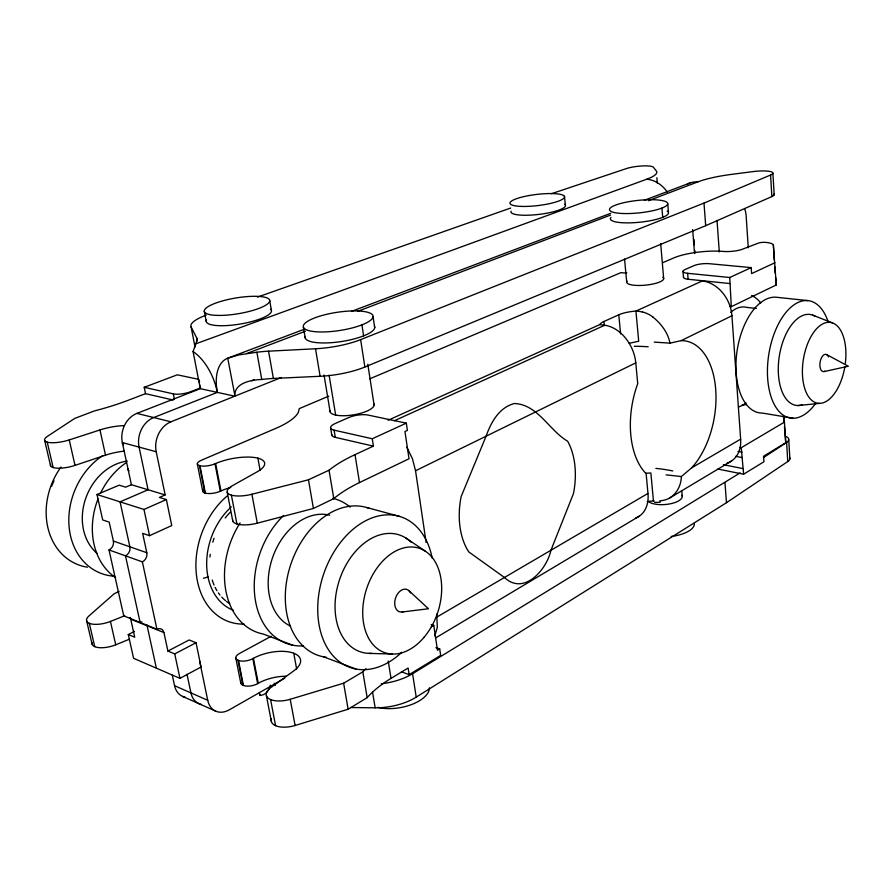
<?xml version="1.0" encoding="UTF-8"?>
<svg xmlns="http://www.w3.org/2000/svg" width="893" height="893" viewBox="0 0 893 893"><rect width="100%" height="100%" fill="white"/><g stroke="black" fill="none" stroke-linecap="round" stroke-linejoin="round"><path stroke-width="1.34" d="M702.233 280.982A32.673 25.54 64.5 0 1 731.936 315.765L740.643 439.155L691.651 467.843L681.37 476.561C681.203 485.256 676.715 494.264 668.879 498.45A31.623 21.399 26.3 0 1 659.748 500.884M281.362 377.505L170.954 421.797A23.598 19.121 -73.4 0 0 156.208 451.758L165.16 494.923L131.405 484.732L122.341 442.56A23.017 19.021 -73 0 1 136.875 413.392L200.289 388.678L234.803 396.191C234.033 382.684 251.692 379.838 261.761 379.48A47.675 14.031 -9.9 0 1 273.381 378.453L320.096 376.288A45.286 12.87 -8.9 0 0 364.88 367.023L705.693 225.695L771.865 196.572A16.543 3.505 -5.1 0 0 774.03 194.027M200.289 388.678L193.089 351.574L196.706 341.182A45.108 11.419 -10.4 0 0 196.806 338.146L191.147 327.095A42.931 10.627 -9.6 0 1 206.194 315.14M259.338 692.789L259.841 695.446L260.309 694.386M434.835 635.771L437.336 627.344L436.688 614.161M350.636 707.524L375.16 707.814A41.926 20.238 -10.2 0 0 416.216 697.12L726.478 502.703L787.76 461.547A15.572 5.715 -3.2 0 0 789.702 457.596M381.3 683.781A42.161 19.758 -10.1 0 0 412.577 673.735L740.107 472.899M763.359 457.674L786.61 442.437A15.65 5.559 -3.3 0 0 785.795 436.376M717.916 469.059L743.612 474.216L763.939 461.748L763.571 456.256L785.762 442.749L784.076 416.629M401.493 671.815L409.139 674.639L440.662 655.395L439.702 648.887L435.951 647.592M271.427 718.865A19.199 9.321 -12.5 0 0 295.103 725.484L348.125 709.221L367.168 697.634A121.292 61.639 -8.5 0 1 391.022 678.39L408.112 668.031L409.139 674.639M743.612 474.216L741.246 447.706L784.512 422.076M439.702 648.887L437.458 650.249L433.764 625.379L431.118 624.508M669.906 497.87L731.579 460.967M435.862 637.792L639.142 516.254M271.316 636.207L239.603 653.408A10.348 4.588 -12.5 0 0 237.984 660.262L238.476 660.452A10.359 4.588 -12.5 0 0 252.808 658.654L253.433 658.308A29.525 13.373 -12.2 0 1 292.346 652.75A29.525 13.373 -12.2 0 1 293.853 670.788L270.847 687.565A19.311 9.075 -12.2 0 0 269.139 698.828A19.311 9.075 -12.2 0 0 290.203 699.286L343.626 683.212L362.837 671.837A122.095 60.054 -8.4 0 1 365.974 668.623M431.364 626.797L433.764 625.379M437.09 616.929L647.972 493.427L646.13 473.636A71.362 41.58 -79.8 0 1 637.725 383.7L635.783 362.871A34.983 25.517 64.5 0 0 604.717 325.253L599.772 324.594L388.142 420.246M284.744 678.211L229.267 709.835A22.749 16.61 -64.7 0 1 207.734 700.302L174.559 685.701L172.293 675.141M240.764 682.051A10.292 4.711 -12.7 0 0 242.918 685.21L243.409 685.422A10.292 4.711 -12.7 0 0 257.664 683.625L258.278 683.279A29.346 13.741 -12.4 0 1 286.106 676.224M134.486 631.429L128.279 634.543L133.582 658.297L179.951 678.367L201.059 667.004L196.036 642.737L189.171 639.968L167.895 651.053L163.932 632.579A7.133 5.481 -64 0 0 156.934 629.264L123.736 615.857L109.002 549.943A7.021 5.715 -65.5 0 0 113.378 541.046L109.18 522.115L102.684 519.927L97.013 494.532L119.149 485.167L125.69 487.165L131.405 484.732M167.895 651.053L174.738 653.899L196.036 642.737M426.117 542.464L415.546 470.756L635.783 362.871M654.256 342.119L669.996 343.135L681.147 340.646L731.936 315.765M232.626 519.793A20.148 7.345 -10.9 0 0 257.307 523.175L313.421 508.463L333.803 498.629A127.509 48.713 -8.2 0 1 359.499 482.577L409.016 458.768L404.964 431.509L407.387 430.393L406.315 423.148L368.095 415.078A13.908 4.465 -9 0 0 348.772 417.544L335.188 423.528A14.031 4.532 -9.2 0 0 334.105 430.158L335.288 437.358L373.408 446.132L372.258 438.764L334.105 430.158M730.139 306.545L731.289 306.679L776.263 284.967L773.383 245.274A17.949 4.342 -4.8 0 0 765.268 242.36A5.358 1.284 -4.8 0 0 758.157 243.197L742.529 249.18A14.255 3.449 -5 0 1 723.486 251.435A36.3 9.019 -5.2 0 0 674.036 257.831L662.539 262.765M119.093 591.423L114.159 593.778L89.054 615.857A17.302 6.82 -14 0 0 90.762 623.805A17.302 6.82 -14 0 0 110.431 621.439L124.306 615.913M328.724 396.168L299.255 408.626L298.34 412.365A66.919 20.45 -10.3 0 1 275.714 428.417L201.528 460.196A10.839 3.539 -11 0 0 199.463 465.588L199.976 465.733A10.839 3.539 -11 0 0 214.99 463.813L215.648 463.534A30.942 10.348 -10.7 0 1 256.458 457.83A30.942 10.348 -10.7 0 1 257.128 471.839L232.292 485.759A20.282 7.044 -10.8 0 0 229.936 494.633A20.282 7.044 -10.8 0 0 251.904 494.253L308.465 479.787L329.037 470.22A128.402 46.737 -8.1 0 1 355.012 454.66L373.408 446.132M774.923 262.743L751.605 273.604L751.203 267.61L729.737 277.5L731.289 306.679M372.258 438.764L406.315 423.148M156.934 629.264L142.367 561.864A7.2 5.749 -66.4 0 0 146.809 552.722L142.646 533.355L149.555 535.677L171.746 525.553L166.366 499.567L159.412 497.446L165.16 494.923M394.282 420.782L604.717 325.253M702.724 280.759L635.928 311.088A20.059 5.615 -5.7 0 0 618.771 314.805L603.947 321.491A20.249 5.738 -5.8 0 0 599.772 324.594M203.169 489.911A10.772 3.695 -11.2 0 0 204.888 492.981L205.39 493.126A10.772 3.695 -11.2 0 0 220.314 491.228L220.962 490.938A30.742 10.794 -10.9 0 1 230.762 487.455M97.013 494.532L143.963 509.445L166.366 499.567M369.735 378.833L620.892 272.644L624.107 272.968A35.486 8.785 -5.9 0 0 626.819 272.7M141.942 621.908A7.044 5.47 -63.5 0 0 140.123 622.477L125.478 555.826A7.111 5.738 -66 0 0 129.876 546.817L120.064 501.855L148.071 489.766L139.062 447.103A23.307 19.066 -73.2 0 1 153.696 417.544L217.334 392.384A42.708 23.843 67.2 0 1 227.726 358.216L238.9 354.901L256.86 352.233A47.988 13.306 -9.8 0 1 268.559 351.172L315.519 348.772A45.565 12.201 -8.8 0 0 360.627 339.63L703.997 203.091L770.57 175.028A16.621 3.315 -5.3 0 0 769.922 171.445A16.621 3.315 -5.3 0 0 753.1 171.59L731.724 174.347A54.306 11.118 -5.3 0 0 697.913 181.859A32.048 25.506 70.1 0 0 687.454 184.047M92.012 642.536A17.201 7.01 -14.3 0 0 98.989 647.637A17.201 7.01 -14.3 0 0 115.733 644.791L129.496 639.176M251.67 380.775L254.259 379.748M200.624 387.852L190.935 391.625A12.714 3.583 -10.6 0 1 173.331 393.88L144.219 387.305L145.537 393.668L173.32 400.064M246.714 353.539L305.395 331.214M357.557 311.367L610.544 215.101M648.363 200.713L697.913 181.859M145.537 393.668L127.744 400.455A102.137 27.002 -11.5 0 1 94.457 410.903L74.778 418.393L47.429 436.353A18.05 5.224 -12.1 0 0 48.713 442.459A18.05 5.224 -12.1 0 0 69.23 439.925L99.983 429.946A28.665 8.517 -11.6 0 1 123.893 425.615M144.219 387.305L177.283 374.814L198.603 379.313M304.58 329.126L227.726 358.216L234.658 394.293M351.485 311.389L610.723 213.293M644.322 200.3L689.921 182.998M195.333 343.984L646.577 179.281A49.93 9.723 -6.4 0 0 656.277 170.92L653.408 167.248A15.438 2.958 -6.2 0 0 642.424 165.942A15.438 2.958 -6.2 0 0 626.428 168.565L551.394 193.736M257.43 297.112L510.707 208.036M50.577 464.405A17.949 5.458 -12.3 0 0 57.498 468.189A17.949 5.458 -12.3 0 0 75.012 465.387L105.508 455.173A28.487 8.897 -11.9 0 1 124.172 451.155M629.23 343.303L638.707 341.215L635.928 311.088L636.676 311.11A33.7 31.222 88.4 0 1 642.592 312.126M824.228 371.544L848.35 366.23L826.929 354.744M402.174 611.984L428.461 608.758L408.938 590.686M798.297 405.534L819.707 403.368M646.108 473.212L650.863 472.977L653.442 500.951L654.167 501.006M369.066 653.386L392.362 654.044M681.37 476.561L666.089 474.842M751.203 267.61L709.31 263.703A11.207 2.824 -5.2 0 0 693.805 265.701L685.132 269.519A11.274 2.869 -5.3 0 0 687.643 273.314L688.112 279.263L730.161 283.572M687.643 273.314L729.737 277.5M807.707 300.595L776.274 297.235A58.436 31.635 -81.2 0 0 736.68 353.974A58.436 31.635 -81.2 0 0 762.388 413.068L793.33 418.248M756.315 308.476L746.648 307.371A44.505 24.736 -81.3 0 0 730.686 312.371M740.13 447.493L741.246 447.706M737.975 451.411L742.016 452.171M735.665 456.323L742.396 457.618M723.352 464.717L743.222 468.646M136.875 413.392L170.954 421.797M366.789 507.548L399.64 516.433M122.341 442.56L156.208 451.758M113.378 541.046L146.809 552.722M109.002 549.943L142.367 561.864M292.848 645.226L263.212 634.03A74.733 55.31 -70.7 0 1 240.105 522.941M323.735 656.88L355.939 669.036M812.775 315.151L832.644 322.998M130.021 617.42A6.954 5.458 -63.1 0 1 130.713 619.15L163.932 632.579M128.279 634.543L134.72 637.222L130.713 619.15M182.596 696.406L215.76 711.174M405.88 538.021L425.057 551.003M652.805 316.959C661.021 323.623 667.953 332.542 669.996 343.135M406.806 447.17L412.421 458.712L415.546 470.756M44.65 440.361L50.544 465.677M86.666 620.914L92.079 644.154M47.24 442.135L53.145 467.552M89.322 623.325L94.736 646.644M69.23 439.925L75.012 465.387M110.431 621.439L115.733 644.791M99.983 429.946L105.508 455.173M156.364 668.165L147.122 625.781A7.044 5.47 -63.5 0 0 146.843 624.866M143.963 509.445L149.555 535.677M174.738 653.899L179.951 678.367M187.005 674.248L190.946 692.912A22.481 16.587 -64.4 0 0 201.483 704.499M199.641 661.233L207.734 700.302M173.331 393.88L174.381 399.071M199.976 465.733L205.39 493.126M238.476 660.452L243.409 685.422M199.463 465.588L204.888 492.981M237.984 660.262L242.918 685.21M197.308 463.858L202.722 491.161M235.785 657.929L240.719 682.81M227.213 492.155L232.727 520.831M266.371 695.535L271.372 721.533M196.806 338.146L197.331 340.892M191.147 327.095L195.02 347.131M215.648 463.534L220.962 490.938M253.433 658.308L258.278 683.279M214.99 463.813L220.314 491.228M252.808 658.654L257.664 683.625M231.399 495.157L236.924 523.979M270.579 699.554L275.58 725.674M204.274 311.188L206.205 321.346M251.904 494.253L257.307 523.175M290.203 699.286L295.103 725.484M257.887 458.142L260.153 470.499M293.752 653.23L296.655 669.024M256.86 352.233L261.761 379.48M268.559 351.172L273.381 378.453M269.641 300.238L271.416 310.362M308.465 479.787L313.421 508.463M343.626 683.212L348.125 709.221M329.037 470.22L333.803 498.629M362.837 671.837L367.168 697.634M303.408 327.162L305.239 338M324.036 375.004L330.109 411.807M330.633 428.048L331.828 435.226M315.519 348.772L320.096 376.288M372.56 692.153L375.16 707.814M329.115 375.239L335.645 415.044M355.012 454.66L359.499 482.577M388.232 661.01L391.022 678.39M360.627 339.63L364.88 367.023M412.577 673.735L416.216 697.12M361.899 324.873L363.607 335.846M367.793 364.188L374.111 405.076M373.062 316.758A35.273 9.187 -8.7 0 1 319.794 331.95A35.273 9.187 -8.7 0 1 321.703 315.597A35.273 9.187 -8.7 0 1 373.062 316.758L374.703 327.586M199.686 384.704L199.965 386.792M564.476 196.382L565.392 205.077M603.947 321.491L604.349 325.565M618.771 314.805L620.624 334.004M624.553 259.048L626.696 281.92M774.666 266.672L775.236 273.202M775.582 277.12L776.263 284.967M661.925 208.058L662.718 217.356M656.857 177.707L657.315 183.143M660.675 243.555L663.666 278.694M681.794 491.038L682.263 496.452M667.741 203.76A29.279 6.262 -6 0 1 623.816 213.539A29.279 6.262 -6 0 1 624.285 202.588A29.279 6.262 -6 0 1 667.741 203.76L668.5 212.969A29.223 6.407 -6 0 1 636.408 222.524A29.223 6.407 -6 0 1 610.946 217.379M683 271.383L683.48 277.299M783.686 416.227L784.054 421.541M784.478 426.843L785.762 442.749M693.906 239.302L694.33 244.816M694.765 250.319L694.977 253.065M692.667 229.568L694.497 253.02M703.997 203.091L705.693 225.695M724.982 482.8L726.478 502.703M717.023 220.437L719.3 251.949M748.267 247.808L746.157 215.883A17.324 9.7 -84.2 0 0 744.606 208.739M773.383 245.274L774.264 259.986M772.903 173.354L774.175 194.83M788.753 439.869L789.881 458.913M770.57 175.028L771.865 196.572M786.61 442.437L787.76 461.547M199.351 380.251L199.474 382.505M270.691 309.201A33.074 8.149 -9.5 0 1 240.239 324.036A33.074 8.149 -9.5 0 1 206.484 320.007M564.7 204.263A27.449 5.749 -6.8 0 1 540.131 214.242A27.449 5.749 -6.8 0 1 511.109 211.183M185.085 697.199A22.213 16.565 -64 0 1 174.559 685.701M123.736 615.857A6.954 5.458 -63.1 0 1 124.629 615.5M193.089 351.574A41.234 22.135 67.7 0 1 217.334 392.384M270.333 685.165A38.566 19.479 62.2 0 1 259.841 695.446M646.577 179.281A31.222 24.111 70.8 0 1 667.384 192.14M824.953 371.231A8.763 4.51 -81 0 1 820.008 366.856A8.763 4.51 -81 0 1 822.699 355.894A8.763 4.51 -81 0 1 828.481 356.899M844.8 367.023A40.899 21.052 -81 0 1 808.344 396.38A40.899 21.052 -81 0 1 818.446 326.927A40.899 21.052 -81 0 1 845.347 363.284M802.16 404.886A46.001 24.144 -81.1 0 1 779.165 357.111A46.001 24.144 -81.1 0 1 815.119 316.289M403.502 611.638A11.765 8.026 -72 0 1 394.862 605.298A11.765 8.026 -72 0 1 400.254 590.987A11.765 8.026 -72 0 1 410.557 592.941M371.812 653.363A61.606 42.674 -71.7 0 1 340.066 578.151A61.606 42.674 -71.7 0 1 411.226 542.274M229.735 603.556A56.672 42.73 -70.3 0 1 226.554 601.447M225.549 600.654A56.672 42.73 -70.3 0 1 221.754 597.093M220.002 595.062A56.672 42.73 -70.3 0 1 218.383 592.885M216.966 590.708A56.672 42.73 -70.3 0 1 215.135 587.371M214.052 585.004A56.672 42.73 -70.3 0 1 212.244 580.037M209.967 557.009A56.672 42.73 -70.3 0 1 210.246 554.307M212.768 542.218A56.672 42.73 -70.3 0 1 214.063 538.267M225.17 518.018A56.672 42.73 -70.3 0 1 230.383 512.135M244.035 624.107A73.271 55.266 -70.3 0 1 196.56 575.885A73.271 55.266 -70.3 0 1 227.514 495.671M290.225 626.015A58.971 42.775 -71 0 1 272.8 556.942A58.971 42.775 -71 0 1 329.707 515.228M326.347 657.281A77.836 55.288 -71.4 0 1 289.444 568.718A77.836 55.288 -71.4 0 1 369.255 508.374M401.783 652.314A79.488 55.199 -71.7 0 1 322.072 636.497A79.488 55.199 -71.7 0 1 357.825 525.564A79.488 55.199 -71.7 0 1 432.167 558.013M332.754 498.35A76.251 55.333 -71 0 1 350.19 507.135M303.542 645.885A76.251 55.333 -71 0 1 255.208 599.292A76.251 55.333 -71 0 1 283.606 515.451M123.424 444.747A10.336 3.137 -11.5 0 1 122.609 442.939M129.005 470.767A10.281 3.282 -11.7 0 1 128.168 468.87M815.666 403.346A59.373 31.255 -81.1 0 1 771.507 398.055A59.373 31.255 -81.1 0 1 784.255 314.582A59.373 31.255 -81.1 0 1 828.124 321.748M751.638 295.494A57.532 31.981 -81.3 0 1 760.713 302.95M746.101 402.933A57.532 31.981 -81.3 0 1 738.466 407.018M207.946 576.789A7.032 2.746 -12.2 0 1 203.37 578.195M233.374 610.31A61.237 46.157 -70.3 0 1 206.685 565.09A61.237 46.157 -70.3 0 1 231.254 506.923M682.04 495.381A17.67 6.876 -4.7 0 1 669.895 503.886A17.67 6.876 -4.7 0 1 648.764 501.766M374.446 326.135A35.184 9.399 -8.7 0 1 340.836 341.628A35.184 9.399 -8.7 0 1 305.205 336.505M667.16 211.116A29.223 6.407 -6 0 1 668.187 211.998M275.245 685.433A39.973 20.818 61.3 0 1 274.274 683.234M51.694 486.205A44.081 36.792 -66.9 0 1 54.049 480.814M97.337 553.582A51.649 42.138 -68 0 1 85.293 499.634A51.649 42.138 -68 0 1 127.297 461.089M114.114 576.208A66.774 54.495 -68 0 1 69.129 527.171A66.774 54.495 -68 0 1 102.606 455.676M87.436 567.2A65.613 54.261 -67.4 0 1 60.925 467.106M115.554 577.592A67.98 54.696 -68.5 0 1 97.996 499.02M100.63 492.992A67.98 54.696 -68.5 0 1 126.471 462.507M740.643 439.155A31.88 24.066 58.9 0 1 726.947 463.21M681.147 340.646A71.362 41.58 -79.8 0 1 715.65 388.734A71.362 41.58 -79.8 0 1 691.651 467.843M655.886 468.39A91.89 34.637 -4.7 0 1 672.775 470.946M634.309 346.294A94.714 31.188 -6.6 0 1 648.195 346.752M642.625 312.003A32.449 30.027 -86.3 0 1 652.816 316.926M647.269 501.643A19.188 7.59 -4.8 0 1 653.442 500.951M660.396 502.112A32.862 22.939 27.5 0 1 654.569 502.368M647.972 493.427A34.057 23.955 59.7 0 1 635.771 517.951M783.429 417.768A17.257 5.927 -3.6 0 1 783.842 418.895M746.18 404.585A13.763 4.577 -4 0 1 742.15 405.042M373.955 403.993A22.303 6.999 -9 0 1 352.813 414.955A22.303 6.999 -9 0 1 330.042 410.702M688.112 279.263A11.263 2.902 -5.2 0 1 683.614 276.841M335.288 437.358A14.009 4.588 -9.2 0 1 331.783 434.5M662.829 277.276A18.574 4.8 -5.7 0 1 646.208 285.079A18.574 4.8 -5.7 0 1 627.02 281.139M429.421 687.822A32.315 15.75 -10 0 1 411.617 704.532A32.315 15.75 -10 0 1 377.985 707.368M694.33 523.923A27.214 11.051 -4.5 0 1 671.168 536.481M550.959 550.244C546.728 569.712 523.901 595.944 504.433 577.481L468.747 551.885A65.781 42.92 -76.3 0 1 461.145 496.575L486.093 436.197C490.971 422.4 499.176 407.297 514.491 403.513C537.72 404.429 549.228 430.459 567.635 441.22A64.553 41.391 -77 0 1 573.451 493.606L550.959 550.244M424.063 637.301A54.964 37.473 -72 0 0 419.766 548.447A54.964 37.473 -72 0 0 362.792 615.835A54.964 37.473 -72 0 0 424.063 637.301M218.015 315.419A33.141 7.959 -9.5 0 0 269.563 301.521A33.141 7.959 -9.5 0 0 223.384 300.673A33.141 7.959 -9.5 0 0 218.015 315.419M521.947 206.428A27.504 5.615 -6.8 0 0 564.51 197.275A27.504 5.615 -6.8 0 0 525.33 196.281A27.504 5.615 -6.8 0 0 521.947 206.428"/></g></svg>
